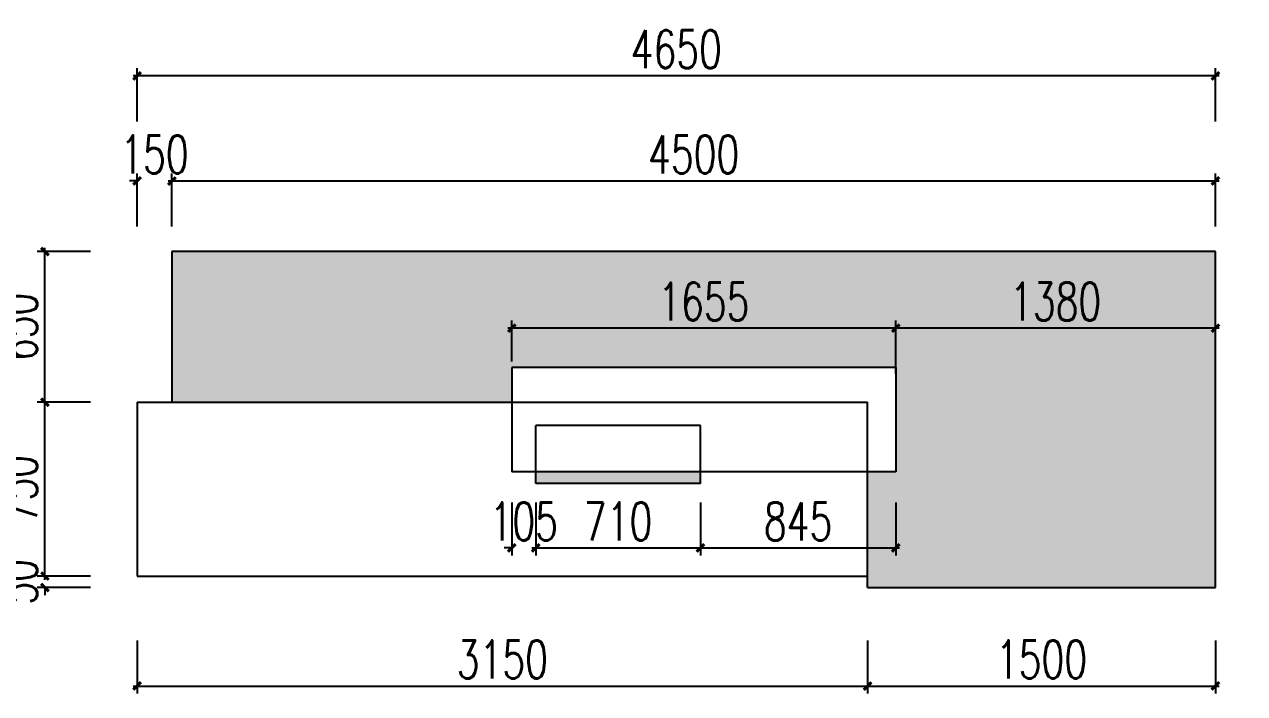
# Model space of a CAD drawing. Header units: millimetres. Extents: x 5625199 to 7433318, y -3316392 to -2552493.
# Drawn here: x 5947194 to 5952456, y -2696010 to -2693123 of the extents above; entities that cross this region are included whole.
import ezdxf

# ---------------------------------------------------------------- set-up
doc = ezdxf.new("R2010")
doc.units = ezdxf.units.MM
doc.header["$PDMODE"] = 35
doc.header["$PDSIZE"] = -10
doc.layers.add('155', color=155, linetype='Continuous')
doc.layers.add('PL-活动家具', color=15, linetype='Continuous')
doc.styles.add('标注-尺寸', font='simplex.shx', dxfattribs={"width": 0.7})
doc.dimstyles.new('MS55', dxfattribs={"dimscale": 0, "dimtxt": 5, "dimasz": 1, "dimexe": 1, "dimexo": 0.8, "dimgap": 1, "dimtad": 1, "dimdec": 0, "dimrnd": 5, "dimdsep": 46, "dimtxsty": '标注-尺寸', "dimblk": 'ARCHTICK', "dimcen": 0, "dimdle": 0.5, "dimclrd": 256, "dimclre": 256, "dimclrt": 50, "dimadec": 0, "dimazin": 0, "dimtfac": 1, "dimtdec": 0, "dimtix": 1, "dimtofl": 0, "dimtmove": 2, "dimatfit": 3, "dimldrblk": 'jt2', "dimfxl": 6, "dimfxlon": 1, "dimtvp": 1, "dimtolj": 1, "dimtzin": 0, "dimarcsym": 0})

# ---------------------------------------------------------------- blocks, each defined once
blk = doc.blocks.new('_ArchTick')
at = {"color": 0, "linetype": 'ByBlock', "const_width": 0.4}
blk.add_lwpolyline([(-0.5, -0.5), (0.5, 0.5)], dxfattribs=at)
blk = doc.blocks.new('*D951')
at = {"layer": '155', "lineweight": -2, "ltscale": 500, "transparency": 16777216}
for p, q in [((5947282.8, -2695519.5), (5947282.8, -2694736.7)), ((5947479.4, -2694753.1), (5947250, -2694753.1)), ((5947479.4, -2695503.1), (5947250, -2695503.1))]:
    blk.add_line(p, q, dxfattribs=at)
at = {"layer": 'Defpoints', "color": 0, "transparency": 16777216}
for p in [(5947282.8, -2694753.1), (5947680.4, -2694753.1), (5947680.4, -2695503.1)]:
    blk.add_point(p, dxfattribs=at)
at = {"layer": '155', "linetype": 'ByBlock', "lineweight": -2, "transparency": 16777216, "xscale": 32.76841990261786, "yscale": 32.76841990261786, "zscale": 32.76841990261786}
for p, rotation in [((5947282.8, -2694753.1), 90), ((5947282.8, -2695503.1), 270)]:
    blk.add_blockref('_ArchTick', p, dxfattribs=dict(at, rotation=rotation))
at = {"layer": '155', "color": 50, "ltscale": 500, "transparency": 16777216, "insert": (5947168.1, -2695128.1), "char_height": 163.84, "attachment_point": 5, "rotation": 90, "style": '标注-尺寸'}
blk.add_mtext('\\A1;750', dxfattribs=at)
blk = doc.blocks.new('jt2')
at = {"ltscale": 0.1}
blk.add_line((0, 0), (-1, 0), dxfattribs=at)
at = {"color": 6, "ltscale": 0.1}
blk.add_lwpolyline([(-1.22, 1.26), (-0.72, 1.5), (0.02, 0), (-0.72, -1.5), (-1.22, -1.26), (0, 0), (-1.22, 1.26)], dxfattribs=at)
blk = doc.blocks.new('*D952')
at = {"layer": '155', "lineweight": -2, "ltscale": 500, "transparency": 16777216}
for p, q in [((5947479.4, -2694103.1), (5947250, -2694103.1)), ((5947282.8, -2694769.5), (5947282.8, -2694086.7)), ((5947479.4, -2694753.1), (5947250, -2694753.1))]:
    blk.add_line(p, q, dxfattribs=at)
at = {"layer": 'Defpoints', "color": 0, "transparency": 16777216}
for p in [(5947282.8, -2694103.1), (5947830.4, -2694103.1), (5947680.4, -2694753.1)]:
    blk.add_point(p, dxfattribs=at)
at = {"layer": '155', "linetype": 'ByBlock', "lineweight": -2, "transparency": 16777216, "xscale": 32.76841990261786, "yscale": 32.76841990261786, "zscale": 32.76841990261786}
for p, rotation in [((5947282.8, -2694103.1), 90), ((5947282.8, -2694753.1), 270)]:
    blk.add_blockref('_ArchTick', p, dxfattribs=dict(at, rotation=rotation))
at = {"layer": '155', "color": 50, "ltscale": 500, "transparency": 16777216, "insert": (5947168.1, -2694428.1), "char_height": 163.84, "attachment_point": 5, "rotation": 90, "style": '标注-尺寸'}
blk.add_mtext('\\A1;650', dxfattribs=at)
blk = doc.blocks.new('*D953')
at = {"layer": '155', "lineweight": -2, "ltscale": 500, "transparency": 16777216}
for p, q in [((5947282.8, -2695503.1), (5947282.8, -2695470.3)), ((5947479.4, -2695503.1), (5947250, -2695503.1)), ((5947479.4, -2695553.1), (5947250, -2695553.1)), ((5947282.8, -2695553.1), (5947282.8, -2695585.9))]:
    blk.add_line(p, q, dxfattribs=at)
at = {"layer": 'Defpoints', "color": 0, "transparency": 16777216}
for p in [(5947680.4, -2695503.1), (5947282.8, -2695553.1), (5950830.4, -2695553.1)]:
    blk.add_point(p, dxfattribs=at)
at = {"layer": '155', "linetype": 'ByBlock', "lineweight": -2, "transparency": 16777216, "xscale": 32.76841990261786, "yscale": 32.76841990261786, "zscale": 32.76841990261786}
for p, rotation in [((5947282.8, -2695503.1), 270), ((5947282.8, -2695553.1), 90)]:
    blk.add_blockref('_ArchTick', p, dxfattribs=dict(at, rotation=rotation))
at = {"layer": '155', "color": 50, "ltscale": 500, "transparency": 16777216, "insert": (5947168.1, -2695528.1), "char_height": 163.84, "attachment_point": 5, "rotation": 90, "style": '标注-尺寸'}
blk.add_mtext('\\A1;50', dxfattribs=at)
blk = doc.blocks.new('*D954')
at = {"layer": '155', "lineweight": -2, "ltscale": 500, "transparency": 16777216}
for p, q in [((5947680.4, -2693798.3), (5947647.7, -2693798.3)), ((5947680.4, -2693994.9), (5947680.4, -2693765.5)), ((5947830.4, -2693994.9), (5947830.4, -2693765.5)), ((5947830.4, -2693798.3), (5947863.2, -2693798.3))]:
    blk.add_line(p, q, dxfattribs=at)
at = {"layer": 'Defpoints', "color": 0, "transparency": 16777216}
for p in [(5947830.4, -2693798.3), (5947680.4, -2694753.1), (5947830.4, -2694753.1)]:
    blk.add_point(p, dxfattribs=at)
at = {"layer": '155', "linetype": 'ByBlock', "lineweight": -2, "transparency": 16777216, "xscale": 32.76841990261786, "yscale": 32.76841990261786, "zscale": 32.76841990261786}
blk.add_blockref('_ArchTick', (5947680.4, -2693798.3), dxfattribs=at)
at = {"layer": '155', "linetype": 'ByBlock', "lineweight": -2, "transparency": 16777216, "xscale": 32.76841990261786, "yscale": 32.76841990261786, "zscale": 32.76841990261786, "rotation": 180}
blk.add_blockref('_ArchTick', (5947830.4, -2693798.3), dxfattribs=at)
at = {"layer": '155', "color": 50, "ltscale": 500, "transparency": 16777216, "insert": (5947755.4, -2693683.6), "char_height": 163.84, "attachment_point": 5, "style": '标注-尺寸'}
blk.add_mtext('\\A1;150', dxfattribs=at)
blk = doc.blocks.new('*D955')
at = {"layer": '155', "lineweight": -2, "ltscale": 500, "transparency": 16777216}
for p, q in [((5947814, -2693798.3), (5952346.8, -2693798.3)), ((5947830.4, -2693994.9), (5947830.4, -2693765.5)), ((5952330.4, -2693994.9), (5952330.4, -2693765.5))]:
    blk.add_line(p, q, dxfattribs=at)
at = {"layer": 'Defpoints', "color": 0, "transparency": 16777216}
for p in [(5952330.4, -2693798.3), (5952330.4, -2694103.1), (5947830.4, -2694753.1)]:
    blk.add_point(p, dxfattribs=at)
at = {"layer": '155', "linetype": 'ByBlock', "lineweight": -2, "transparency": 16777216, "xscale": 32.76841990261786, "yscale": 32.76841990261786, "zscale": 32.76841990261786, "rotation": 180}
blk.add_blockref('_ArchTick', (5947830.4, -2693798.3), dxfattribs=at)
at = {"layer": '155', "linetype": 'ByBlock', "lineweight": -2, "transparency": 16777216, "xscale": 32.76841990261786, "yscale": 32.76841990261786, "zscale": 32.76841990261786}
blk.add_blockref('_ArchTick', (5952330.4, -2693798.3), dxfattribs=at)
at = {"layer": '155', "color": 50, "ltscale": 500, "transparency": 16777216, "insert": (5950080.4, -2693683.6), "char_height": 163.84, "attachment_point": 5, "style": '标注-尺寸'}
blk.add_mtext('\\A1;4500', dxfattribs=at)
blk = doc.blocks.new('*D956')
at = {"layer": '155', "lineweight": -2, "ltscale": 500, "transparency": 16777216}
for p, q in [((5947680.4, -2693541.5), (5947680.4, -2693312.1)), ((5952330.4, -2693541.5), (5952330.4, -2693312.1)), ((5952346.8, -2693344.9), (5947664, -2693344.9))]:
    blk.add_line(p, q, dxfattribs=at)
at = {"layer": 'Defpoints', "color": 0, "transparency": 16777216}
for p in [(5947680.4, -2693344.9), (5952330.4, -2694103.1), (5947680.4, -2694753.1)]:
    blk.add_point(p, dxfattribs=at)
at = {"layer": '155', "linetype": 'ByBlock', "lineweight": -2, "transparency": 16777216, "xscale": 32.76841990261786, "yscale": 32.76841990261786, "zscale": 32.76841990261786, "rotation": 180}
blk.add_blockref('_ArchTick', (5947680.4, -2693344.9), dxfattribs=at)
at = {"layer": '155', "linetype": 'ByBlock', "lineweight": -2, "transparency": 16777216, "xscale": 32.76841990261786, "yscale": 32.76841990261786, "zscale": 32.76841990261786}
blk.add_blockref('_ArchTick', (5952330.4, -2693344.9), dxfattribs=at)
at = {"layer": '155', "color": 50, "ltscale": 500, "transparency": 16777216, "insert": (5950005.4, -2693230.2), "char_height": 163.84, "attachment_point": 5, "style": '标注-尺寸'}
blk.add_mtext('\\A1;4650', dxfattribs=at)
blk = doc.blocks.new('*D957')
at = {"layer": '155', "lineweight": -2, "ltscale": 500, "transparency": 16777216}
for p, q in [((5947680.4, -2695780.9), (5947680.4, -2696010.3)), ((5950830.4, -2695780.9), (5950830.4, -2696010.3)), ((5947664, -2695977.5), (5950846.8, -2695977.5))]:
    blk.add_line(p, q, dxfattribs=at)
at = {"layer": 'Defpoints', "color": 0, "transparency": 16777216}
for p in [(5947680.4, -2695503.1), (5950830.4, -2695503.1), (5950830.4, -2695977.5)]:
    blk.add_point(p, dxfattribs=at)
at = {"layer": '155', "linetype": 'ByBlock', "lineweight": -2, "transparency": 16777216, "xscale": 32.76841990261786, "yscale": 32.76841990261786, "zscale": 32.76841990261786, "rotation": 180}
blk.add_blockref('_ArchTick', (5947680.4, -2695977.5), dxfattribs=at)
at = {"layer": '155', "linetype": 'ByBlock', "lineweight": -2, "transparency": 16777216, "xscale": 32.76841990261786, "yscale": 32.76841990261786, "zscale": 32.76841990261786}
blk.add_blockref('_ArchTick', (5950830.4, -2695977.5), dxfattribs=at)
at = {"layer": '155', "color": 50, "ltscale": 500, "transparency": 16777216, "insert": (5949255.4, -2695862.8), "char_height": 163.84, "attachment_point": 5, "style": '标注-尺寸'}
blk.add_mtext('\\A1;3150', dxfattribs=at)
blk = doc.blocks.new('*D958')
at = {"layer": '155', "lineweight": -2, "ltscale": 500, "transparency": 16777216}
for p, q in [((5950830.4, -2695780.9), (5950830.4, -2696010.3)), ((5952330.4, -2695780.9), (5952330.4, -2696010.3)), ((5950814, -2695977.5), (5952346.8, -2695977.5))]:
    blk.add_line(p, q, dxfattribs=at)
at = {"layer": 'Defpoints', "color": 0, "transparency": 16777216}
for p in [(5950830.4, -2695503.1), (5952330.4, -2695553.1), (5952330.4, -2695977.5)]:
    blk.add_point(p, dxfattribs=at)
at = {"layer": '155', "linetype": 'ByBlock', "lineweight": -2, "transparency": 16777216, "xscale": 32.76841990261786, "yscale": 32.76841990261786, "zscale": 32.76841990261786, "rotation": 180}
blk.add_blockref('_ArchTick', (5950830.4, -2695977.5), dxfattribs=at)
at = {"layer": '155', "linetype": 'ByBlock', "lineweight": -2, "transparency": 16777216, "xscale": 32.76841990261786, "yscale": 32.76841990261786, "zscale": 32.76841990261786}
blk.add_blockref('_ArchTick', (5952330.4, -2695977.5), dxfattribs=at)
at = {"layer": '155', "color": 50, "ltscale": 500, "transparency": 16777216, "insert": (5951580.4, -2695862.8), "char_height": 163.84, "attachment_point": 5, "style": '标注-尺寸'}
blk.add_mtext('\\A1;1500', dxfattribs=at)
blk = doc.blocks.new('*D959')
at = {"layer": '155', "lineweight": -2, "ltscale": 500, "transparency": 16777216}
for p, q in [((5952740.9, -2695503.1), (5952740.9, -2695470.3)), ((5952544.3, -2695503.1), (5952773.7, -2695503.1)), ((5952544.3, -2695553.1), (5952773.7, -2695553.1)), ((5952740.9, -2695553.1), (5952740.9, -2695585.9))]:
    blk.add_line(p, q, dxfattribs=at)
at = {"layer": 'Defpoints', "color": 0, "transparency": 16777216}
for p in [(5950830.4, -2695503.1), (5952740.9, -2695503.1), (5950830.4, -2695553.1)]:
    blk.add_point(p, dxfattribs=at)
at = {"layer": '155', "linetype": 'ByBlock', "lineweight": -2, "transparency": 16777216, "xscale": 32.76841990261786, "yscale": 32.76841990261786, "zscale": 32.76841990261786}
for p, rotation in [((5952740.9, -2695503.1), 270), ((5952740.9, -2695553.1), 90)]:
    blk.add_blockref('_ArchTick', p, dxfattribs=dict(at, rotation=rotation))
at = {"layer": '155', "color": 50, "ltscale": 500, "transparency": 16777216, "insert": (5952626.2, -2695528.1), "char_height": 163.84, "attachment_point": 5, "rotation": 90, "style": '标注-尺寸'}
blk.add_mtext('\\A1;50', dxfattribs=at)
blk = doc.blocks.new('*D960')
at = {"layer": '155', "lineweight": -2, "ltscale": 500, "transparency": 16777216}
for p, q in [((5952544.3, -2695103.1), (5952773.7, -2695103.1)), ((5952740.9, -2695519.5), (5952740.9, -2695086.7)), ((5952544.3, -2695503.1), (5952773.7, -2695503.1))]:
    blk.add_line(p, q, dxfattribs=at)
at = {"layer": 'Defpoints', "color": 0, "transparency": 16777216}
for p in [(5950109.4, -2695103.1), (5952740.9, -2695103.1), (5950830.4, -2695503.1)]:
    blk.add_point(p, dxfattribs=at)
at = {"layer": '155', "linetype": 'ByBlock', "lineweight": -2, "transparency": 16777216, "xscale": 32.76841990261786, "yscale": 32.76841990261786, "zscale": 32.76841990261786}
for p, rotation in [((5952740.9, -2695103.1), 90), ((5952740.9, -2695503.1), 270)]:
    blk.add_blockref('_ArchTick', p, dxfattribs=dict(at, rotation=rotation))
at = {"layer": '155', "color": 50, "ltscale": 500, "transparency": 16777216, "insert": (5952959.8, -2695303.1), "char_height": 163.84, "attachment_point": 5, "rotation": 90, "style": '标注-尺寸'}
blk.add_mtext('\\A1;400', dxfattribs=at)
blk = doc.blocks.new('*D961')
at = {"layer": '155', "lineweight": -2, "ltscale": 500, "transparency": 16777216}
for p, q in [((5952544.3, -2695053.1), (5952773.7, -2695053.1)), ((5952740.9, -2695053.1), (5952740.9, -2695020.3)), ((5952544.3, -2695103.1), (5952773.7, -2695103.1)), ((5952740.9, -2695103.1), (5952740.9, -2695135.9))]:
    blk.add_line(p, q, dxfattribs=at)
at = {"layer": 'Defpoints', "color": 0, "transparency": 16777216}
for p in [(5950124.2, -2695053.1), (5952740.9, -2695053.1), (5950109.4, -2695103.1)]:
    blk.add_point(p, dxfattribs=at)
at = {"layer": '155', "linetype": 'ByBlock', "lineweight": -2, "transparency": 16777216, "xscale": 32.76841990261786, "yscale": 32.76841990261786, "zscale": 32.76841990261786}
for p, rotation in [((5952740.9, -2695053.1), 270), ((5952740.9, -2695103.1), 90)]:
    blk.add_blockref('_ArchTick', p, dxfattribs=dict(at, rotation=rotation))
at = {"layer": '155', "color": 50, "ltscale": 500, "transparency": 16777216, "insert": (5952626.2, -2695078.1), "char_height": 163.84, "attachment_point": 5, "rotation": 90, "style": '标注-尺寸'}
blk.add_mtext('\\A1;50', dxfattribs=at)
blk = doc.blocks.new('*D962')
at = {"layer": '155', "lineweight": -2, "ltscale": 500, "transparency": 16777216}
for p, q in [((5952740.9, -2695069.5), (5952740.9, -2694586.7)), ((5952544.3, -2694603.1), (5952773.7, -2694603.1)), ((5952544.3, -2695053.1), (5952773.7, -2695053.1))]:
    blk.add_line(p, q, dxfattribs=at)
at = {"layer": 'Defpoints', "color": 0, "transparency": 16777216}
for p in [(5950331.8, -2694603.1), (5952740.9, -2694603.1), (5950124.2, -2695053.1)]:
    blk.add_point(p, dxfattribs=at)
at = {"layer": '155', "linetype": 'ByBlock', "lineweight": -2, "transparency": 16777216, "xscale": 32.76841990261786, "yscale": 32.76841990261786, "zscale": 32.76841990261786}
for p, rotation in [((5952740.9, -2694603.1), 90), ((5952740.9, -2695053.1), 270)]:
    blk.add_blockref('_ArchTick', p, dxfattribs=dict(at, rotation=rotation))
at = {"layer": '155', "color": 50, "ltscale": 500, "transparency": 16777216, "insert": (5952954.9, -2694828.1), "char_height": 163.84, "attachment_point": 5, "rotation": 90, "style": '标注-尺寸'}
blk.add_mtext('\\A1;450', dxfattribs=at)
blk = doc.blocks.new('*D963')
at = {"layer": '155', "lineweight": -2, "ltscale": 500, "transparency": 16777216}
for p, q in [((5952544.3, -2694103.1), (5952773.7, -2694103.1)), ((5952740.9, -2694619.5), (5952740.9, -2694086.7)), ((5952544.3, -2694603.1), (5952773.7, -2694603.1))]:
    blk.add_line(p, q, dxfattribs=at)
at = {"layer": 'Defpoints', "color": 0, "transparency": 16777216}
for p in [(5950331.8, -2694103.1), (5952740.9, -2694103.1), (5950331.8, -2694603.1)]:
    blk.add_point(p, dxfattribs=at)
at = {"layer": '155', "linetype": 'ByBlock', "lineweight": -2, "transparency": 16777216, "xscale": 32.76841990261786, "yscale": 32.76841990261786, "zscale": 32.76841990261786}
for p, rotation in [((5952740.9, -2694103.1), 90), ((5952740.9, -2694603.1), 270)]:
    blk.add_blockref('_ArchTick', p, dxfattribs=dict(at, rotation=rotation))
at = {"layer": '155', "color": 50, "ltscale": 500, "transparency": 16777216, "insert": (5952626.2, -2694353.1), "char_height": 163.84, "attachment_point": 5, "rotation": 90, "style": '标注-尺寸'}
blk.add_mtext('\\A1;500', dxfattribs=at)
blk = doc.blocks.new('*D964')
at = {"layer": '155', "lineweight": -2, "ltscale": 500, "transparency": 16777216}
for p, q in [((5952346.8, -2694433.3), (5950935.7, -2694433.3)), ((5950952.1, -2694629.9), (5950952.1, -2694400.6)), ((5952330.4, -2694629.9), (5952330.4, -2694400.6))]:
    blk.add_line(p, q, dxfattribs=at)
at = {"layer": 'Defpoints', "color": 0, "transparency": 16777216}
for p in [(5950952.1, -2694433.3), (5950952.1, -2694828.1), (5952330.4, -2694828.1)]:
    blk.add_point(p, dxfattribs=at)
at = {"layer": '155', "linetype": 'ByBlock', "lineweight": -2, "transparency": 16777216, "xscale": 32.76841990261786, "yscale": 32.76841990261786, "zscale": 32.76841990261786, "rotation": 180}
blk.add_blockref('_ArchTick', (5950952.1, -2694433.3), dxfattribs=at)
at = {"layer": '155', "linetype": 'ByBlock', "lineweight": -2, "transparency": 16777216, "xscale": 32.76841990261786, "yscale": 32.76841990261786, "zscale": 32.76841990261786}
blk.add_blockref('_ArchTick', (5952330.4, -2694433.3), dxfattribs=at)
at = {"layer": '155', "color": 50, "ltscale": 500, "transparency": 16777216, "insert": (5951641.3, -2694318.6), "char_height": 163.84, "attachment_point": 5, "style": '标注-尺寸'}
blk.add_mtext('\\A1;1380', dxfattribs=at)
blk = doc.blocks.new('*D965')
at = {"layer": '155', "lineweight": -2, "ltscale": 500, "transparency": 16777216}
for p, q in [((5950968.5, -2694433.3), (5949279.8, -2694433.3)), ((5949296.2, -2694576.9), (5949296.2, -2694400.6)), ((5950952.1, -2694629.9), (5950952.1, -2694400.6))]:
    blk.add_line(p, q, dxfattribs=at)
at = {"layer": 'Defpoints', "color": 0, "transparency": 16777216}
for p in [(5949296.2, -2694433.3), (5949296.2, -2694603.1), (5950952.1, -2694828.1)]:
    blk.add_point(p, dxfattribs=at)
at = {"layer": '155', "linetype": 'ByBlock', "lineweight": -2, "transparency": 16777216, "xscale": 32.76841990261786, "yscale": 32.76841990261786, "zscale": 32.76841990261786, "rotation": 180}
blk.add_blockref('_ArchTick', (5949296.2, -2694433.3), dxfattribs=at)
at = {"layer": '155', "linetype": 'ByBlock', "lineweight": -2, "transparency": 16777216, "xscale": 32.76841990261786, "yscale": 32.76841990261786, "zscale": 32.76841990261786}
blk.add_blockref('_ArchTick', (5950952.1, -2694433.3), dxfattribs=at)
at = {"layer": '155', "color": 50, "ltscale": 500, "transparency": 16777216, "insert": (5950124.2, -2694318.6), "char_height": 163.84, "attachment_point": 5, "style": '标注-尺寸'}
blk.add_mtext('\\A1;1655', dxfattribs=at)
blk = doc.blocks.new('*D966')
at = {"layer": '155', "lineweight": -2, "ltscale": 500, "transparency": 16777216}
for p, q in [((5949296.2, -2695185.2), (5949296.2, -2695414.6)), ((5949399.5, -2695185.2), (5949399.5, -2695414.6)), ((5949296.2, -2695381.8), (5949263.5, -2695381.8)), ((5949399.5, -2695381.8), (5949432.3, -2695381.8))]:
    blk.add_line(p, q, dxfattribs=at)
at = {"layer": 'Defpoints', "color": 0, "transparency": 16777216}
for p in [(5949296.2, -2695053.1), (5949399.5, -2695053.1), (5949399.5, -2695381.8)]:
    blk.add_point(p, dxfattribs=at)
at = {"layer": '155', "linetype": 'ByBlock', "lineweight": -2, "transparency": 16777216, "xscale": 32.76841990261786, "yscale": 32.76841990261786, "zscale": 32.76841990261786}
blk.add_blockref('_ArchTick', (5949296.2, -2695381.8), dxfattribs=at)
at = {"layer": '155', "linetype": 'ByBlock', "lineweight": -2, "transparency": 16777216, "xscale": 32.76841990261786, "yscale": 32.76841990261786, "zscale": 32.76841990261786, "rotation": 180}
blk.add_blockref('_ArchTick', (5949399.5, -2695381.8), dxfattribs=at)
at = {"layer": '155', "color": 50, "ltscale": 500, "transparency": 16777216, "insert": (5949347.9, -2695267.1), "char_height": 163.84, "attachment_point": 5, "style": '标注-尺寸'}
blk.add_mtext('\\A1;105', dxfattribs=at)
blk = doc.blocks.new('*D967')
at = {"layer": '155', "lineweight": -2, "ltscale": 500, "transparency": 16777216}
for p, q in [((5949399.5, -2695185.2), (5949399.5, -2695414.6)), ((5950109.4, -2695185.2), (5950109.4, -2695414.6)), ((5949383.1, -2695381.8), (5950125.8, -2695381.8))]:
    blk.add_line(p, q, dxfattribs=at)
at = {"layer": 'Defpoints', "color": 0, "transparency": 16777216}
for p in [(5949399.5, -2695053.1), (5950109.4, -2695103.1), (5950109.4, -2695381.8)]:
    blk.add_point(p, dxfattribs=at)
at = {"layer": '155', "linetype": 'ByBlock', "lineweight": -2, "transparency": 16777216, "xscale": 32.76841990261786, "yscale": 32.76841990261786, "zscale": 32.76841990261786, "rotation": 180}
blk.add_blockref('_ArchTick', (5949399.5, -2695381.8), dxfattribs=at)
at = {"layer": '155', "linetype": 'ByBlock', "lineweight": -2, "transparency": 16777216, "xscale": 32.76841990261786, "yscale": 32.76841990261786, "zscale": 32.76841990261786}
blk.add_blockref('_ArchTick', (5950109.4, -2695381.8), dxfattribs=at)
at = {"layer": '155', "color": 50, "ltscale": 500, "transparency": 16777216, "insert": (5949754.5, -2695267.1), "char_height": 163.84, "attachment_point": 5, "style": '标注-尺寸'}
blk.add_mtext('\\A1;710', dxfattribs=at)
blk = doc.blocks.new('*D968')
at = {"layer": '155', "lineweight": -2, "ltscale": 500, "transparency": 16777216}
for p, q in [((5950109.4, -2695185.2), (5950109.4, -2695414.6)), ((5950952.1, -2695185.2), (5950952.1, -2695414.6)), ((5950093, -2695381.8), (5950968.5, -2695381.8))]:
    blk.add_line(p, q, dxfattribs=at)
at = {"layer": 'Defpoints', "color": 0, "transparency": 16777216}
for p in [(5950952.1, -2695053.1), (5950109.4, -2695103.1), (5950952.1, -2695381.8)]:
    blk.add_point(p, dxfattribs=at)
at = {"layer": '155', "linetype": 'ByBlock', "lineweight": -2, "transparency": 16777216, "xscale": 32.76841990261786, "yscale": 32.76841990261786, "zscale": 32.76841990261786, "rotation": 180}
blk.add_blockref('_ArchTick', (5950109.4, -2695381.8), dxfattribs=at)
at = {"layer": '155', "linetype": 'ByBlock', "lineweight": -2, "transparency": 16777216, "xscale": 32.76841990261786, "yscale": 32.76841990261786, "zscale": 32.76841990261786}
blk.add_blockref('_ArchTick', (5950952.1, -2695381.8), dxfattribs=at)
at = {"layer": '155', "color": 50, "ltscale": 500, "transparency": 16777216, "insert": (5950530.8, -2695267.1), "char_height": 163.84, "attachment_point": 5, "style": '标注-尺寸'}
blk.add_mtext('\\A1;845', dxfattribs=at)

msp = doc.modelspace()

# ---------------------------------------------------------------- hatches: boundary and pattern name
at = {"layer": '155', "ltscale": 500}
h = msp.add_hatch(dxfattribs=at)
h.set_pattern_fill('木纹03', color=250, scale=100, angle=45)
h.set_pattern_definition([(45, (273424.04, -417374.4), (4e-14, 282.8427125), [10, -190]), (135, (273431.1, -417268.33), (-282.8427125, 4e-14), [20, -180]), (90, (273416.97, -417310.76), (-141.42, 141.42), [14.14, -42.42, 14.14, -28.28, 99, -85]), (90, (273424.04, -417388.54), (-141.4213562, 141.4213562), [14.142, -28.284, 14.142, -226.2]), (90, (273459.4, -417324.9), (-141.4213562, 141.4213562), [14.142, -268.7007124]), (90, (273480.6, -417317.83), (-141.4213562, 141.4213562), [14.142, -268.7007124]), (90, (273445.25, -417324.9), (-141.4213562, 141.4213562), [14.142, -268.7007124]), (90, (273431.11, -417324.9), (-141.4213562, 141.4213562), [28.284, -254.5587124]), (90, (273360.4, -417183.48), (-141.4213562, 141.4213562), [28.284, -254.5587124]), (90, (273409.9, -417331.97), (-141.4213562, 141.4213562), [56.568, -226.2747124]), (90, (273395.75, -417331.97), (-141.4213562, 141.4213562), [56.568, -226.2747124]), (90, (273445.25, -417197.62), (-141.4213562, 141.4213562), [56.568, -226.2747124]), (90, (273374.54, -417324.9), (-141.4213562, 141.4213562), [42.4264, -240.4163124]), (90, (273325.04, -417331.97), (-141.4213562, 141.4213562), [42.4264, -240.4163124]), (90, (273353.33, -417331.97), (-141.4213562, 141.4213562), [42.4264, -240.4163124]), (90, (273402.82, -417197.62), (-141.4213562, 141.4213562), [70.71068, -212.1320324]), (90, (273381.61, -417204.7), (-141.4213562, 141.4213562), [70.71068, -212.1320324]), (90, (273431.11, -417225.91), (-141.4213562, 141.4213562), [98.994949, -183.847763]), (71.5650512, (273424.04, -417346.12), (141.4213562, 141.4213563), [22.360678, -424.852916]), (71.5650512, (273409.9, -417275.405), (141.4213562, 141.4213563), [22.360678, -424.852916]), (71.5650512, (273416.97, -417296.62), (141.4213562, 141.4213563), [22.360678, -424.852916]), (71.5650512, (273431.11, -417367.33), (141.4213562, 141.4213563), [44.72136, -402.4922354]), (71.5650512, (273395.75, -417275.405), (141.4213562, 141.4213563), [67.082039, -380.131556]), (71.5650512, (273374.54, -417282.48), (141.4213562, 141.4213563), [89.442719, -357.7708764]), (71.5650512, (273353.33, -417289.55), (141.4213562, 141.4213563), [89.442719, -357.7708764]), (71.5650512, (273289.69, -417268.33), (141.4213562, 141.4213563), [89.442719, -357.7708764]), (71.5650512, (273303.83, -417282.48), (141.4213562, 141.4213563), [111.8034, -335.4101954]), (71.5650512, (273325.04, -417289.55), (141.4213562, 141.4213563), [111.8034, -335.4101954]), (108.4349488, (273431.11, -417296.62), (-141.4213562, 141.4213562), [22.360678, -424.852916]), (108.4349488, (273424.04, -417331.97), (-141.4213562, 141.4213562), [22.360678, -424.852916]), (108.4349488, (273424.04, -417374.4), (-141.4213562, 141.4213562), [44.72136, -402.4922354]), (108.4349488, (273445.25, -417310.76), (-141.4213562, 141.4213562), [44.72136, -402.4922354]), (108.4349488, (273416.97, -417395.61), (-141.4213562, 141.4213562), [67.082039, -380.131556]), (108.4349488, (273402.825, -417409.755), (-141.4213562, 141.4213562), [89.442719, -357.7708764]), (108.4349488, (273523.03, -417275.405), (-141.4213562, 141.4213562), [89.442719, -357.7708764]), (108.4349488, (273459.39, -417310.76), (-141.4213562, 141.4213562), [89.442719, -357.7708764]), (108.4349488, (273501.82, -417296.62), (-141.4213562, 141.4213562), [111.8034, -335.4101954]), (108.4349488, (273480.61, -417303.69), (-141.4213562, 141.4213562), [111.8034, -335.4101954])])
h.paths.add_polyline_path([(5949296.23, -2694753.1), (5949296.23, -2694603.1), (5950952.12, -2694603.1), (5950952.12, -2695053.1), (5950830.42, -2695053.1), (5950830.42, -2695503.1), (5950830.42, -2695553.1), (5952330.42, -2695553.1), (5952330.42, -2694103.1), (5947830.42, -2694103.1), (5947830.42, -2694753.1)])
h.paths.add_polyline_path([(5949399.52, -2695053.1), (5949399.52, -2695103.1), (5950109.4, -2695103.1), (5950109.4, -2695053.1)])
h.paths.add_polyline_path([(5951409.16, -2694154.81), (5951873.38, -2694154.81), (5951873.38, -2694482.49), (5951409.16, -2694482.49)], flags=24)
h.paths.add_polyline_path([(5949892.07, -2694154.81), (5950356.28, -2694154.81), (5950356.28, -2694482.49), (5949892.07, -2694482.49)], flags=24)

# ---------------------------------------------------------------- linework, layer by layer
at = {"layer": '155', "color": 8, "ltscale": 500}
for p, q in [((5950952.12, -2694603.1), (5949296.23, -2694603.1)), ((5949296.23, -2694603.1), (5949296.23, -2695053.1)), ((5950952.12, -2694603.1), (5950952.12, -2695053.1)), ((5950952.12, -2695053.1), (5949296.23, -2695053.1))]:
    msp.add_line(p, q, dxfattribs=at)
at = {"layer": '155', "color": 250, "ltscale": 500}
for p, q in [((5950109.4, -2694853.1), (5949399.52, -2694853.1)), ((5949399.52, -2695103.1), (5949399.52, -2694853.1)), ((5950109.4, -2695103.1), (5950109.4, -2694853.1)), ((5950109.4, -2695103.1), (5949399.52, -2695103.1))]:
    msp.add_line(p, q, dxfattribs=at)
at = {"layer": 'PL-活动家具'}
for p, q in [((5952330.42, -2694103.1), (5947830.42, -2694103.1)), ((5947830.42, -2694103.1), (5947830.42, -2694753.1)), ((5952330.42, -2695553.1), (5952330.42, -2694103.1)), ((5947680.42, -2694753.1), (5950830.42, -2694753.1)), ((5947680.42, -2694753.1), (5947680.42, -2695503.1)), ((5950830.42, -2695553.1), (5950830.42, -2694753.1)), ((5947680.42, -2695503.1), (5950830.42, -2695503.1)), ((5950830.42, -2695553.1), (5952330.42, -2695553.1))]:
    msp.add_line(p, q, dxfattribs=at)

# ---------------------------------------------------------------- dimensions: what is measured, and where the dimension line sits
at = {"layer": '155', "ltscale": 500}
for base, p1, p2, picture, middle in [((5947680.42, -2693344.85), (5952330.42, -2694103.1), (5947680.42, -2694753.1), '*D956', (5950005.42, -2693230.16)), ((5947830.42, -2693798.27), (5947680.42, -2694753.1), (5947830.42, -2694753.1), '*D954', (5947755.42, -2693683.58)), ((5952330.42, -2693798.27), (5947830.42, -2694753.1), (5952330.42, -2694103.1), '*D955', (5950080.42, -2693683.58)), ((5949296.23, -2694433.34), (5950952.12, -2694828.1), (5949296.23, -2694603.1), '*D965', (5950124.18, -2694318.65)), ((5950952.12, -2694433.34), (5952330.42, -2694828.1), (5950952.12, -2694828.1), '*D964', (5951641.27, -2694318.65)), ((5949399.52, -2695381.83), (5949296.23, -2695053.1), (5949399.52, -2695053.1), '*D966', (5949347.87, -2695267.14)), ((5950109.4, -2695381.83), (5949399.52, -2695053.1), (5950109.4, -2695103.1), '*D967', (5949754.46, -2695267.14)), ((5950952.12, -2695381.83), (5950109.4, -2695103.1), (5950952.12, -2695053.1), '*D968', (5950530.76, -2695267.14)), ((5950830.42, -2695977.49), (5947680.42, -2695503.1), (5950830.42, -2695503.1), '*D957', (5949255.42, -2695862.8)), ((5952330.42, -2695977.49), (5950830.42, -2695503.1), (5952330.42, -2695553.1), '*D958', (5951580.42, -2695862.8))]:
    dim = msp.add_linear_dim(base=base, p1=p1, p2=p2, dimstyle='MS55', override={"dimscale": 32.76842}, dxfattribs=at)
    dim.commit()
    dim.dimension.update_dxf_attribs({"geometry": picture, "text_midpoint": middle})
for base, p1, p2, picture, middle in [((5947282.81, -2694103.1), (5947680.42, -2694753.1), (5947830.42, -2694103.1), '*D952', (5947168.12, -2694428.1)), ((5952740.9, -2694103.1), (5950331.77, -2694603.1), (5950331.77, -2694103.1), '*D963', (5952626.21, -2694353.1)), ((5947282.81, -2694753.1), (5947680.42, -2695503.1), (5947680.42, -2694753.1), '*D951', (5947168.12, -2695128.1)), ((5952740.9, -2695053.1), (5950109.4, -2695103.1), (5950124.18, -2695053.1), '*D961', (5952626.21, -2695078.1)), ((5947282.81, -2695553.1), (5947680.42, -2695503.1), (5950830.42, -2695553.1), '*D953', (5947168.12, -2695528.1)), ((5952740.9, -2695503.1), (5950830.42, -2695553.1), (5950830.42, -2695503.1), '*D959', (5952626.21, -2695528.1))]:
    dim = msp.add_linear_dim(base=base, p1=p1, p2=p2, angle=90, dimstyle='MS55', override={"dimscale": 32.76842}, dxfattribs=at)
    dim.commit()
    dim.dimension.update_dxf_attribs({"geometry": picture, "text_midpoint": middle})
for base, p1, p2, picture, middle in [((5952740.9, -2694603.1), (5950124.18, -2695053.1), (5950331.77, -2694603.1), '*D962', (5952954.93, -2694828.1)), ((5952740.9, -2695103.1), (5950830.42, -2695503.1), (5950109.4, -2695103.1), '*D960', (5952959.82, -2695303.1))]:
    dim = msp.add_linear_dim(base=base, p1=p1, p2=p2, angle=90, dimstyle='MS55', override={"dimscale": 32.76842}, dxfattribs=at)
    dim.commit()
    dim.dimension.update_dxf_attribs({"geometry": picture, "text_midpoint": middle, "dimtype": 160})

doc.saveas('drawing.dxf')
